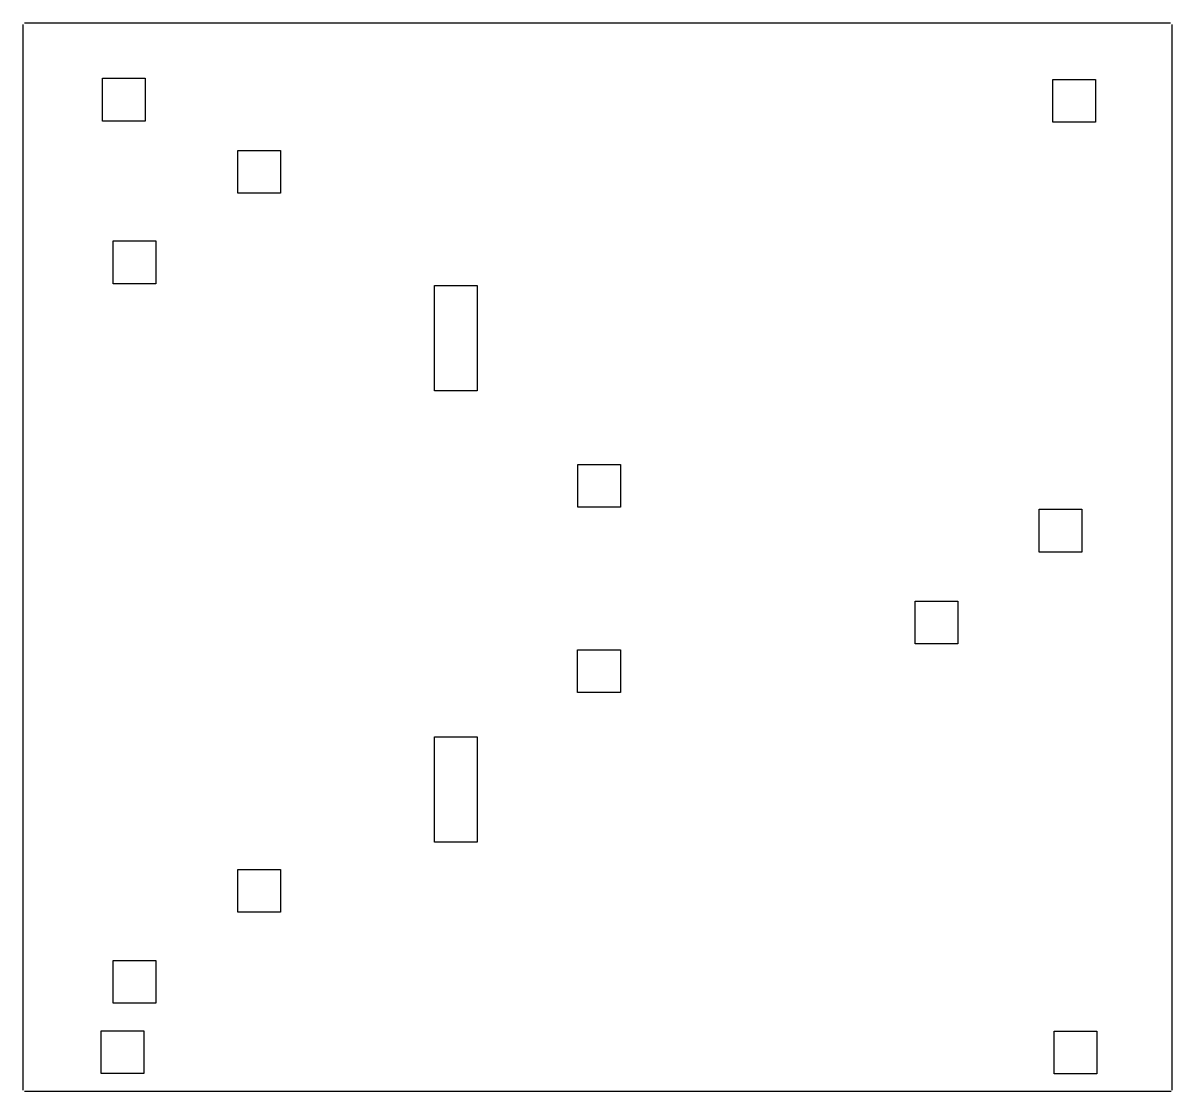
# Model space of a CAD drawing. Extents: x 0 to 252, y 0 to 235.
import ezdxf

# ---------------------------------------------------------------- set-up
doc = ezdxf.new("R2010")
doc.units = 0
doc.layers.get('0').update_dxf_attribs({"linetype": 'CONTINUOUS'})

msp = doc.modelspace()

# ---------------------------------------------------------------- linework, layer by layer
at = {"color": 7}
for points in [[(0.132292, 234.211597), (0.132292, 0.35094)], [(0.485563, 234.559278), (252.122911, 234.559278)], [(252.450957, 0.324243), (252.450957, 234.21119)], [(0.474472, 0.132288), (252.298581, 0.132288)]]:
    msp.add_lwpolyline(points, dxfattribs=at)
for points in [[(17.563179, 213.043639), (17.563179, 222.418621), (26.938589, 222.418621), (26.938589, 213.043639)], [(226.305531, 212.766936), (226.305531, 222.141917), (235.680941, 222.141917), (235.680941, 212.766936)], [(47.307103, 197.18316), (47.307103, 206.55816), (56.682103, 206.55816), (56.682103, 197.18316)], [(19.953637, 177.339841), (19.953637, 186.714841), (29.328637, 186.714841), (29.328637, 177.339841)], [(90.464026, 153.801531), (90.464026, 176.910155), (99.839021, 176.910155), (99.839021, 153.801531)], [(121.970964, 128.286713), (121.970964, 137.661694), (131.345966, 137.661694), (131.345966, 128.286713)], [(223.302039, 118.435725), (223.302039, 127.810598), (232.677039, 127.810598), (232.677039, 118.435725)], [(196.019978, 98.288154), (196.019978, 107.663162), (205.394978, 107.663162), (205.394978, 98.288154)], [(121.932462, 87.57364), (121.932462, 96.948621), (131.307463, 96.948621), (131.307463, 87.57364)], [(90.464026, 54.770572), (90.464026, 77.879201), (99.839021, 77.879201), (99.839021, 54.770572)], [(47.307103, 39.381294), (47.307103, 48.756275), (56.682103, 48.756275), (56.682103, 39.381294)], [(19.966765, 19.403983), (19.966765, 28.778964), (29.341765, 28.778964), (29.341765, 19.403983)], [(17.286698, 3.973403), (17.286698, 13.348384), (26.662107, 13.348384), (26.662107, 3.973403)], [(226.582364, 3.913607), (226.582364, 13.288589), (235.957774, 13.288589), (235.957774, 3.913607)]]:
    msp.add_lwpolyline(points, close=True, dxfattribs=at)

doc.saveas('drawing.dxf')
